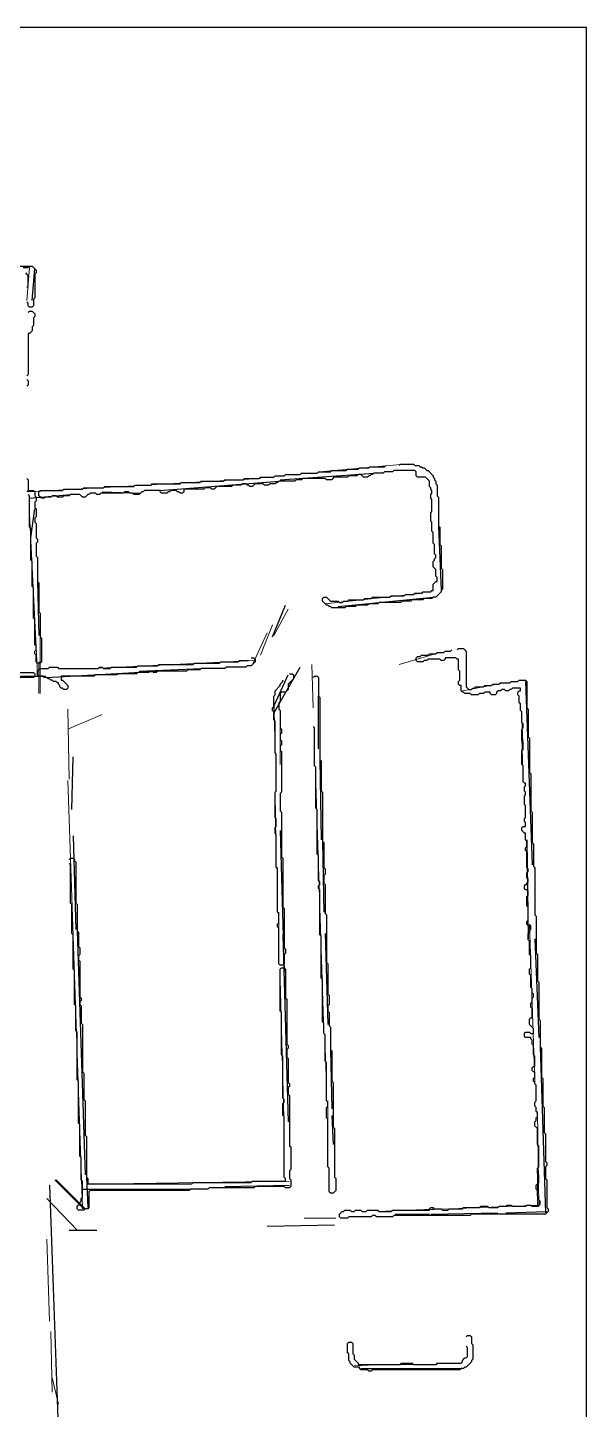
# Model space of a CAD drawing. Header units: metres. Extents: x 0 to 314, y 0 to 400.
# Drawn here: x 208.4 to 314.2, y 137.8 to 399.8 of the extents above; entities that cross this region are included whole.
import ezdxf

# ---------------------------------------------------------------- set-up
doc = ezdxf.new("R2010")
doc.units = ezdxf.units.M
for name, color, linetype in [('CUT', 7, 'Continuous'), ('FOLD', 1, 'Continuous'), ('OUTLINE', 3, 'Continuous')]:
    doc.layers.add(name, color=color, linetype=linetype)

msp = doc.modelspace()

# ---------------------------------------------------------------- linework, layer by layer
at = {"layer": 'CUT', "lineweight": 25}
for p, q in [((192.5, 354.5), (209, 354.5)), ((209.25, 348), (209.75, 354)), ((256.25, 314), (274, 315.25)), ((233.5, 312), (256, 313.75)), ((208.75, 310.5), (216.5, 311.25)), ((222.5, 311.75), (229.75, 311.5)), ((209, 303), (209.75, 308.5)), ((286.25, 305.25), (286.75, 293)), ((210.25, 294.75), (210.5, 284.5)), ((267.25, 290), (285.25, 291.75)), ((254.75, 284.25), (257.25, 290.25)), ((212, 276.5), (233, 277.75)), ((229.5, 277.75), (241.25, 278.25)), ((255, 269.75), (260, 278.5)), ((196, 276.75), (211.75, 276.75)), ((254.75, 270.5), (257.75, 277)), ((302.75, 275.75), (304, 241)), ((263.5, 263), (263.5, 273)), ((216.75, 251.5), (217, 261.5)), ((263.75, 261), (264, 245.75)), ((217, 246.5), (217.5, 228.75)), ((256.25, 247.5), (257, 220.75)), ((264.25, 245.5), (264.5, 232)), ((303, 245.75), (303.25, 227)), ((217.75, 228.5), (219.25, 182.25)), ((264.75, 228), (265.25, 210.75)), ((256.75, 227.75), (257.75, 192.25)), ((304.5, 227), (305.25, 208.25)), ((265.75, 206), (266, 194.75)), ((305.5, 206.5), (306.5, 175)), ((266, 193.5), (266.25, 188)), ((219.5, 181.75), (219.75, 176)), ((212.5, 180.25), (214.25, 132.5)), ((218.75, 179.5), (239.25, 179.5)), ((245.75, 180), (258, 180.25)), ((278, 174.75), (284.5, 174.75)), ((284.75, 174.75), (297.5, 175)), ((299, 175), (306.75, 175.25)), ((216.25, 171.75), (221.5, 171.75)), ((253.75, 172.5), (266.5, 172.75)), ((271.5, 145.5), (290.5, 145.5))]:
    msp.add_line(p, q, dxfattribs=at)
at = {"layer": 'FOLD', "lineweight": 18}
for p, q in [((208.25, 348), (208.75, 354.25)), ((263.75, 315.5), (279.75, 317)), ((208.75, 311.75), (252.5, 314.25)), ((208.75, 307.5), (210.25, 277.25)), ((264.75, 290.5), (283.25, 292.5)), ((255, 284.5), (257.75, 289.5)), ((252.5, 280.75), (254.75, 286.5)), ((210.75, 273.5), (210.75, 284.25)), ((251, 279), (253.75, 285)), ((278.75, 279), (286.5, 281.25)), ((210.5, 279.5), (210.5, 273.5)), ((220.75, 278.25), (251.25, 279.75)), ((262.25, 279), (262.5, 270.75)), ((201.75, 277.5), (209.25, 277.5)), ((290.75, 274), (298.75, 275.5)), ((255, 272.75), (255.25, 262.5)), ((216, 270.5), (216.25, 257.25)), ((216, 266.75), (222.5, 269.5)), ((302, 268.75), (302.25, 262.75)), ((256.25, 260), (256.25, 267)), ((302, 265), (302.25, 257)), ((216, 257), (218.75, 175.75)), ((255.25, 254.5), (255.5, 240.75)), ((263, 256.5), (264.5, 209.25)), ((255.75, 234.5), (255.75, 240.5)), ((256, 222.5), (256, 232)), ((303.5, 229.75), (304.5, 199.75)), ((256.25, 219.25), (257, 190.75)), ((264.75, 206.25), (265, 199.25)), ((265.25, 184), (265.25, 196.25)), ((305, 194.25), (305.25, 176.25)), ((213.5, 181.25), (219, 175.75)), ((213.75, 181.25), (219.25, 175.75)), ((224.25, 180.5), (258, 181)), ((305, 182.75), (305, 176.25)), ((212, 177.75), (217.75, 171.75)), ((274.75, 175.25), (286.5, 175.75)), ((282.25, 175.5), (305.5, 176.5)), ((260.75, 174), (266.75, 174)), ((212, 170), (212.5, 154.5)), ((212.75, 152.5), (213, 141)), ((270.25, 146), (275.75, 146.25)), ((276, 146.25), (286, 146.25)), ((213, 143.75), (214.25, 138.75))]:
    msp.add_line(p, q, dxfattribs=at)
at = {"layer": 'OUTLINE'}
for points in [[(314.25, 0.25), (314.25, 399.75), (104.25, 399.75)], [(207.5, 354.25), (208.5, 354.25), (208.75, 354.5), (209.25, 354.5), (210, 353.75), (210, 353.25), (209.75, 353), (209.75, 348.5), (209.5, 348.25), (209.5, 347), (209.25, 346.75), (208.75, 346.75), (208.5, 347), (208.5, 347.5), (208.25, 347.75)], [(208.25, 350.5), (208.5, 350.75), (208.5, 352.75), (208, 353.25)], [(208.5, 345.75), (208.75, 346), (209.25, 346), (209.75, 345.5), (209.75, 345), (209.5, 344.75), (209.5, 343.25), (209.25, 343), (209.25, 342.25), (208.75, 341.75), (208.5, 341.75), (208.5, 334), (208.25, 333.75)], [(208.25, 333), (208.5, 332.75), (208.5, 332), (208.25, 331.75)], [(278.75, 316.75), (279, 317), (281.5, 317), (281.75, 316.75), (282.5, 316.75), (282.75, 316.5), (283, 316.5), (283.25, 316.25), (283.5, 316.25), (284, 315.75), (284.25, 315.75), (285.25, 314.75), (285.25, 314.5), (285.5, 314.25), (285.5, 314), (285.75, 313.75), (285.75, 313.25), (286, 313), (286, 311), (286.25, 310.75), (286.25, 305.25), (286.5, 305), (286.5, 301.75), (286.75, 301.5), (286.75, 297.25), (287, 297), (287, 293.25), (286.75, 293), (286.75, 292.75), (285.75, 291.75), (285.25, 291.75), (285, 291.5), (283.5, 291.5), (283.25, 291.25), (281.25, 291.25), (281, 291), (279.25, 291), (279, 290.75), (275, 290.75), (274.75, 290.5), (273, 290.5), (272.75, 290.25), (270.75, 290.25), (270.5, 290), (268.75, 290), (268.5, 289.75), (266, 289.75), (265.75, 290), (265.5, 290), (265.25, 290.25), (265, 290.25), (264.25, 291), (264.25, 291.5), (264.5, 291.75), (265, 291.75), (265.75, 291), (267.25, 291), (267.5, 290.75), (268, 290.75), (268.25, 291), (269, 291), (269.25, 291.25), (272, 291.25), (272.25, 291.5), (273.5, 291.5), (273.75, 291.75), (277, 291.75), (277.25, 292), (279.75, 292), (280, 292.25), (281.5, 292.25), (281.75, 292.5), (283, 292.5), (283.25, 292.75), (284.75, 292.75), (285, 293), (285.25, 293), (285.25, 294.25), (285.75, 294.75), (286, 294.75), (286, 295.5), (285.75, 295.75), (285.75, 297), (285.25, 297.5), (285.25, 298.5), (285.5, 298.75), (285.5, 299), (285.75, 299.25), (285.75, 299.75), (285.5, 300), (285.5, 301.75), (285.25, 302), (285.25, 304), (285, 304.25), (285, 306), (284.75, 306.25), (284.75, 307.75), (285, 308), (285, 310.25), (284.75, 310.5), (284.75, 311.25), (285, 311.5), (285, 312), (284.75, 312.25), (284.75, 312.5), (284.5, 312.75), (284.5, 313.75), (283.75, 314.5), (282.25, 314.5), (282, 314.75), (282, 315.5), (281.75, 315.75), (277.75, 315.75), (277.5, 315.5), (276, 315.5), (275.75, 315.25), (274, 315.25), (273.75, 315), (273.5, 315), (273.25, 314.75), (273, 314.75), (272.75, 314.5), (272, 314.5), (271.5, 315), (271, 315), (270.75, 314.75), (269.25, 314.75), (269, 314.5), (266.25, 314.5), (266.25, 314.25), (266, 314), (265, 314), (264.75, 314.25), (260.5, 314.25), (260.25, 314), (259.25, 314), (259, 313.75), (256, 313.75), (255.75, 313.5), (255.5, 313.5), (255.25, 313.25), (254.25, 313.25), (254, 313), (253.25, 313), (253, 313.25), (251.5, 313.25), (251, 312.75), (250.5, 312.75), (250.25, 313), (250, 313), (249.75, 313.25), (249, 313.25), (248.75, 313), (247.25, 313), (247, 312.75), (244.25, 312.75), (243.75, 312.25), (243.25, 312.25), (243, 312.5), (242, 312.5), (241.75, 312.25), (238, 312.25), (238, 311.75), (237.75, 311.5), (237.25, 311.5), (237, 311.75), (236.75, 311.75), (236.5, 312), (235.5, 312), (235.25, 311.75), (235, 311.75), (234.75, 311.5), (233.75, 311.5), (233.5, 311.75), (233.5, 312), (230.5, 312), (230.25, 311.75), (230, 311.75), (229.5, 311.25), (228.5, 311.25), (228.25, 311.5), (227.75, 311.5), (227.5, 311.75), (226.75, 311.75), (226.5, 311.5), (222.25, 311.5), (222, 311.25), (221.5, 311.25), (221.25, 311.5), (220.25, 311.5), (220, 311.25), (219.75, 311.25), (219.25, 310.75), (218.75, 310.75), (218.25, 311.25), (216.5, 311.25), (216.25, 311), (215.25, 311), (215, 310.75), (214, 310.75), (213.75, 311), (213, 311), (212.75, 310.75), (211.75, 310.75), (211.5, 310.5), (211, 310.5), (210.5, 311), (210.5, 311.75), (210.75, 312), (215, 312), (215.25, 312.25), (218.75, 312.25), (219, 312.5), (222.75, 312.5), (223, 312.75), (228.5, 312.75), (228.75, 313), (231.75, 313), (232, 313.25), (237.25, 313.25), (237.5, 313.5), (241, 313.5), (241.25, 313.75), (245.5, 313.75), (245.75, 314), (249.25, 314), (249.5, 314.25), (252.25, 314.25), (252.5, 314.5), (255, 314.5), (255.25, 314.75), (257, 314.75), (257.25, 315), (260, 315), (260.25, 315.25), (263.25, 315.25), (263.5, 315.5), (265.75, 315.5), (266, 315.75), (268.75, 315.75), (269, 316), (271, 316), (271.25, 316.25), (273, 316.25), (273.25, 316.5), (276, 316.5), (276.25, 316.75)], [(208.25, 314.25), (208.5, 314), (208.5, 312), (208.25, 311.75)], [(208.5, 311.75), (208.75, 312), (209.5, 312), (209.75, 311.75), (209.75, 311), (210, 310.75), (210, 310), (209.75, 309.75), (209.75, 308.75), (210, 308.5), (210, 307), (209.75, 306.75), (209.75, 306), (210, 305.75), (210, 303), (210.25, 302.75), (210.25, 302.25), (210, 302), (210, 299.5), (210.25, 299.25), (210.25, 294.75), (210.5, 294.5), (210.5, 289), (210.75, 288.75), (210.75, 284.25), (211, 284), (211, 279.5), (210.75, 279.25), (210.25, 279.25), (210, 279.5), (210, 280.75), (209.75, 281), (209.75, 281.5), (210, 281.75), (210, 282.5), (209.75, 282.75), (209.75, 287.5), (209.5, 287.75), (209.5, 293.5), (209.25, 293.75), (209.25, 298.5), (209, 298.75), (209, 304.75), (208.75, 305), (208.75, 311), (208.5, 311.25)], [(289.75, 281.75), (290, 282), (291, 282), (291.5, 281.5), (291.5, 274.75), (292, 274.25), (292.5, 274.25), (292.75, 274.5), (293, 274.5), (293.25, 274.75), (294.75, 274.75), (295, 275), (296.25, 275), (296.5, 275.25), (297.75, 275.25), (298, 275.5), (299.75, 275.5), (300, 275.75), (301.25, 275.75), (301.5, 276), (302.75, 276), (303, 275.75), (303, 270.75), (303.25, 270.5), (303.25, 265.25), (303.5, 265), (303.5, 258.5), (303.75, 258.25), (303.75, 251.25), (304, 251), (304, 245.25), (304.25, 245), (304.25, 240.75), (304.5, 240.5), (304.5, 231.5), (304.75, 231.25), (304.75, 224.25), (305, 224), (305, 219), (305.25, 218.75), (305.25, 211.75), (305.5, 211.5), (305.5, 206.5), (305.75, 206.25), (305.75, 200.75), (306, 200.5), (306, 195.25), (306.25, 195), (306.25, 190.25), (306.5, 190), (306.5, 184.75), (306.75, 184.5), (306.75, 184), (306.5, 183.75), (306.5, 181.5), (306.75, 181.25), (306.75, 176), (307, 175.75), (307, 175.25), (306.5, 174.75), (292.5, 174.75), (292.25, 174.5), (277.75, 174.5), (277.5, 174.25), (274.5, 174.25), (274.25, 174.5), (273.75, 174.5), (273.5, 174.25), (269.25, 174.25), (269, 174), (267.75, 174), (267.5, 174.25), (267.5, 174.75), (268, 175.25), (268.25, 175.25), (268.5, 175.5), (269.5, 175.5), (269.75, 175.25), (270.25, 175.25), (270.5, 175.5), (271.5, 175.5), (271.75, 175.25), (272.5, 175.25), (272.75, 175.5), (274.75, 175.5), (275, 175.25), (277.25, 175.25), (277.5, 175.5), (284.5, 175.5), (284.5, 175.75), (284.75, 176), (285.25, 176), (285.5, 175.75), (286.75, 175.75), (287, 175.5), (288, 175.5), (288.25, 175.75), (290.75, 175.75), (291, 176), (294, 176), (294.25, 176.25), (295.5, 176.25), (295.75, 176), (297.5, 176), (297.75, 176.25), (299, 176.25), (299.25, 176.5), (300, 176.5), (300.25, 176.25), (302.75, 176.25), (303, 176.5), (303.75, 176.5), (304, 176.25), (305.25, 176.25), (305.25, 176.5), (305.5, 176.75), (305.5, 177.25), (305.25, 177.5), (305.25, 178), (305, 178.25), (305, 179.25), (304.75, 179.5), (304.75, 180.25), (305.25, 180.75), (305.25, 182.25), (305, 182.5), (305, 183.5), (305.25, 183.75), (305.25, 187.75), (305, 188), (305, 191), (304.5, 191.5), (304.5, 192.25), (304.75, 192.5), (304.75, 193), (305, 193.25), (305, 194), (304.75, 194.25), (304.75, 195), (304.5, 195.25), (304.5, 196), (304.75, 196.25), (304.75, 199.25), (304.5, 199.5), (304.5, 199.75), (304.25, 200), (304.25, 200.5), (304.5, 200.75), (304.5, 201.75), (304.25, 201.75), (304, 202), (304, 202.5), (304.25, 202.75), (304.5, 202.75), (304.5, 204.75), (304.25, 205), (304.25, 206.75), (304, 207), (304, 207.75), (303.75, 208), (303.75, 208.25), (302.75, 208.25), (302.5, 208.5), (302.5, 209), (302.75, 209.25), (303.5, 209.25), (303.75, 209), (304.25, 209), (304.25, 210), (303.5, 210.75), (303.5, 211.75), (303.75, 212), (304, 212), (304, 213.75), (303.75, 214), (303.75, 214.75), (304, 215), (304, 215.75), (304.25, 216), (304.25, 216.5), (304, 216.75), (304, 217.5), (303.75, 217.75), (303.75, 220), (303.5, 220.25), (303.5, 221.25), (303.75, 221.5), (303.75, 223.75), (303.5, 224), (303.5, 226.5), (303.25, 226.75), (303.25, 228), (303.5, 228.25), (303.5, 228.5), (303.75, 228.75), (303.75, 229.5), (303.25, 229.5), (303, 229.75), (303, 230.25), (303.25, 230.5), (303.25, 233), (303, 233.25), (303, 235), (303.25, 235.25), (303.25, 236), (303, 236.25), (302.75, 236.25), (302.5, 236.5), (302.5, 237), (302.75, 237.25), (303, 237.25), (303, 237.5), (303.25, 237.75), (303.25, 238.25), (303, 238.5), (303, 239.5), (303.25, 239.75), (303.25, 240.25), (303, 240.5), (303, 243.5), (302.75, 243.75), (302.75, 244.25), (303, 244.5), (303, 245.5), (302.75, 245.75), (302.75, 247), (302.5, 247), (302, 247.5), (302, 248), (302.25, 248.25), (302.75, 248.25), (302.75, 249), (302.5, 249.25), (302.5, 249.75), (302.75, 250), (302.75, 252.25), (302.5, 252.5), (302.5, 254), (302.75, 254.25), (302.75, 254.75), (302.5, 255), (302.5, 255.75), (302.75, 256), (302.75, 256.5), (302.5, 256.5), (302.25, 256.75), (302.25, 259.75), (302, 260), (302, 262.75), (302.25, 263), (302.25, 264.25), (302, 264.5), (302, 266.75), (302.25, 267), (302.25, 267.75), (302, 268), (302, 270), (301.75, 270.25), (301.75, 271.5), (301.5, 271.75), (301.5, 273), (301.25, 273.25), (301.25, 273.75), (301.5, 274), (301.75, 274), (301.75, 274.5), (300.25, 274.5), (300, 274.25), (299.75, 274.25), (299.5, 274), (299, 274), (298.75, 274.25), (298.25, 274.25), (298, 274), (297.5, 274), (297.25, 273.75), (297.25, 273.5), (297, 273.25), (296.25, 273.25), (296, 273.5), (296, 273.75), (295, 273.75), (294.75, 273.5), (294, 273.5), (293.75, 273.25), (292.5, 273.25), (292.25, 273.5), (291.25, 273.5), (291, 273.75), (290.75, 273.75), (290.5, 274), (290.5, 275), (290.25, 275), (290, 275.25), (290, 275.75), (290.25, 276), (290.25, 277.75), (290, 278), (290, 280), (289.75, 280), (289.5, 280.25), (287.5, 280.25), (287.5, 280), (287.25, 279.75), (286.75, 279.75), (286.5, 280), (284.25, 280), (284, 279.75), (283.5, 279.75), (283.25, 279.5), (282.25, 279.5), (282, 279.75), (282, 280.25), (282.25, 280.5), (282.75, 280.5), (283, 280.75), (284.25, 280.75), (284.5, 281), (285.75, 281), (286, 281.25), (287.25, 281.25), (287.5, 281.5), (288.5, 281.5), (288.75, 281.75)], [(250.75, 280.25), (251.25, 280.25), (251.5, 280), (251.5, 279.5), (250.75, 278.75), (250, 278.75), (249.75, 278.5), (246, 278.5), (245.75, 278.25), (241.25, 278.25), (241, 278), (238.75, 278), (238.5, 277.75), (233, 277.75), (232.75, 277.5), (232.25, 277.5), (232, 277.75), (231.5, 277.75), (231.25, 277.5), (229.25, 277.5), (229, 277.25), (225.5, 277.25), (225.25, 277), (221.25, 277), (221, 276.75), (214.75, 276.75), (214.75, 276), (215, 276), (216, 275), (216, 274.5), (215.75, 274.25), (215.25, 274.25), (215, 274.5), (214.75, 274.5), (214.5, 274.75), (214.5, 275), (214.25, 275.25), (214.25, 275.5), (214, 275.5), (213.75, 275.75), (213.25, 275.75), (213, 276), (212.75, 276), (212.5, 276.25), (212.25, 276.25), (212, 276.5), (211.5, 276.5), (211.25, 276.75), (210.5, 276.75), (210.25, 277), (210.25, 277.75), (210.75, 278.25), (212.25, 278.25), (212.5, 278.5), (214, 278.5), (214.25, 278.25), (221.75, 278.25), (222, 278.5), (222.5, 278.5), (222.75, 278.25), (224, 278.25), (224.25, 278.5), (229, 278.5), (229.25, 278.75), (233, 278.75), (233.25, 279), (239.75, 279), (240, 279.25), (244.75, 279.25), (245, 279.5), (248.25, 279.5), (248.5, 279.75), (250.25, 279.75)], [(202, 277.5), (209.5, 277.5), (209.75, 277.25), (209.75, 276.75), (209.5, 276.5), (200.75, 276.5)], [(258, 277.25), (258.5, 277.25), (258.75, 277), (258.75, 276.25), (257.75, 275.25), (257.75, 274.25), (257.25, 273.75), (256.5, 273.75), (256.25, 273.5), (256.25, 272), (256, 271.75), (256, 270.5), (256.25, 270.25), (256.25, 267), (256.5, 266.75), (256.5, 266), (256.25, 265.75), (256.25, 264.75), (256.5, 264.5), (256.5, 263.75), (256.25, 263.5), (256.25, 262.75), (256.5, 262.5), (256.5, 254.75), (256.25, 254.5), (256.25, 251.25), (256.5, 251), (256.5, 242.5), (256.75, 242.25), (256.75, 233), (257, 232.75), (257, 225.25), (257.25, 225), (257.25, 224.25), (257, 224), (257, 222.25), (256.75, 222), (256.25, 222), (256, 222.25), (256, 229), (255.75, 229.25), (255.75, 229.75), (256, 230), (256, 231.75), (255.75, 232), (255.75, 240.25), (255.5, 240.5), (255.5, 246.75), (255.25, 247), (255.25, 248), (255.5, 248.25), (255.5, 249.75), (255.25, 250), (255.25, 254.75), (255.5, 255), (255.5, 262), (255.25, 262.25), (255.25, 268.25), (255, 268.5), (255, 270), (254.75, 270.25), (254.75, 270.75), (255, 271), (255, 273), (255.25, 273.25), (255.25, 274), (256.25, 275), (256.25, 275.25), (256.75, 275.75), (256.75, 276)], [(262.5, 276.5), (262.75, 276.75), (263.25, 276.75), (263.5, 276.5), (263.5, 273), (263.75, 272.75), (263.75, 261), (264, 260.75), (264, 255), (264.25, 254.75), (264.25, 245.5), (264.5, 245.25), (264.5, 240.5), (264.75, 240.25), (264.75, 239.25), (264.5, 239), (264.5, 237.5), (264.75, 237.25), (264.75, 231.75), (265, 231.5), (265, 222.5), (265.25, 222.25), (265.25, 216.5), (265.5, 216.25), (265.5, 214.5), (265.25, 214.25), (265.25, 213.25), (265.5, 213), (265.5, 210.5), (265.75, 210.25), (265.75, 206), (266, 205.75), (266, 200), (266.25, 199.75), (266.25, 191.25), (266.5, 191), (266.5, 181.75), (266.75, 181.5), (266.75, 179.25), (266.25, 178.75), (265.75, 178.75), (265.5, 179), (265.5, 183.5), (265.25, 183.75), (265.25, 192.75), (265, 193), (265, 195), (265.25, 195.25), (265.25, 196), (265, 196.25), (265, 203.5), (264.75, 203.75), (264.75, 208.75), (264.5, 209), (264.5, 211), (264.25, 211.25), (264.25, 219.25), (264, 219.5), (264, 227.5), (263.75, 227.75), (263.75, 236.25), (263.5, 236.5), (263.5, 237), (263.75, 237.25), (263.75, 237.75), (263.5, 238), (263.5, 242.75), (263.25, 243), (263.25, 251.5), (263, 251.75), (263, 259.5), (262.75, 259.75), (262.75, 267), (262.5, 267.25)], [(216.25, 242), (216.5, 242.25), (217, 242.25), (217.25, 242), (217.25, 241.75), (217.5, 241.5), (217.5, 233.75), (217.75, 233.5), (217.75, 228.5), (218, 228.25), (218, 225.5), (218.25, 225.25), (218.25, 224), (218, 223.75), (218, 223), (218.25, 222.75), (218.25, 216), (218.5, 215.75), (218.5, 215.25), (218.25, 215), (218.25, 214.5), (218.5, 214.25), (218.5, 211), (218.75, 210.75), (218.75, 201.75), (219, 201.5), (219, 196.5), (219.25, 196.25), (219.25, 189.75), (219.5, 189.5), (219.5, 181.75), (219.75, 181.5), (219.75, 180.5), (239.5, 180.5), (239.75, 180.75), (250.75, 180.75), (251, 181), (257.25, 181), (257.25, 181.5), (257, 181.75), (257, 193.25), (256.75, 193.5), (256.75, 195.75), (257, 196), (257, 196.5), (256.75, 196.75), (256.75, 204.75), (256.5, 205), (256.5, 213), (256.25, 213.25), (256.25, 221.25), (256.5, 221.5), (257, 221.5), (257.25, 221.25), (257.25, 215.75), (257.5, 215.5), (257.5, 207), (257.75, 206.75), (257.75, 206.25), (257.5, 206), (257.5, 204.5), (257.75, 204.25), (257.75, 199.75), (258, 199.5), (258, 199), (257.75, 198.75), (257.75, 197.5), (258, 197.25), (258, 187.75), (258.25, 187.5), (258.25, 183.25), (258, 183), (258, 181.5), (258.25, 181.25), (258.25, 180), (258, 179.75), (257.25, 179.75), (257, 180), (251.5, 180), (251.25, 179.75), (242.75, 179.75), (242.5, 179.5), (239.25, 179.5), (239, 179.25), (220.25, 179.25), (220, 179), (220, 176), (219.75, 175.75), (219.25, 175.75), (219, 175.5), (218, 175.5), (217.75, 175.75), (217.75, 176.25), (218.25, 176.75), (218.25, 177), (218.5, 177.25), (218.5, 177.75), (218.75, 178), (218.75, 181), (218.5, 181.25), (218.5, 185.5), (218.25, 185.75), (218.25, 191.75), (218, 192), (218, 200), (217.75, 200.25), (217.75, 209.25), (217.5, 209.5), (217.5, 214.25), (217.25, 214.5), (217.25, 221), (217, 221.25), (217, 227.75), (216.75, 228), (216.75, 233.5), (216.5, 233.75), (216.5, 241), (216.25, 241.25)], [(291.5, 151.5), (291.75, 151.75), (292.25, 151.75), (292.5, 151.5), (292.5, 150.25), (292.75, 150), (292.75, 147.25), (292.5, 147), (292.5, 146.75), (291.5, 145.75), (291.25, 145.75), (291, 145.5), (290.5, 145.5), (290.25, 145.25), (273.75, 145.25), (273.5, 145), (273, 145), (272.75, 145.25), (271.5, 145.25), (271.25, 145.5), (271.25, 145.75), (270.25, 145.75), (269.5, 146.5), (269.5, 146.75), (269.25, 147), (269.25, 148.25), (269, 148.5), (269, 150.25), (269.25, 150.5), (269.75, 150.5), (270, 150.25), (270, 148.25), (270.25, 148), (270.25, 147.25), (271, 146.5), (271, 146.25), (279, 146.25), (279.25, 146.5), (281.25, 146.5), (281.5, 146.25), (285.75, 146.25), (286, 146.5), (290.5, 146.5), (290.75, 146.75), (290.75, 147), (291.25, 147.5), (291.5, 147.5), (291.75, 147.75), (291.75, 149.5), (291.5, 149.75)]]:
    msp.add_lwpolyline(points, dxfattribs=at)

doc.saveas('drawing.dxf')
